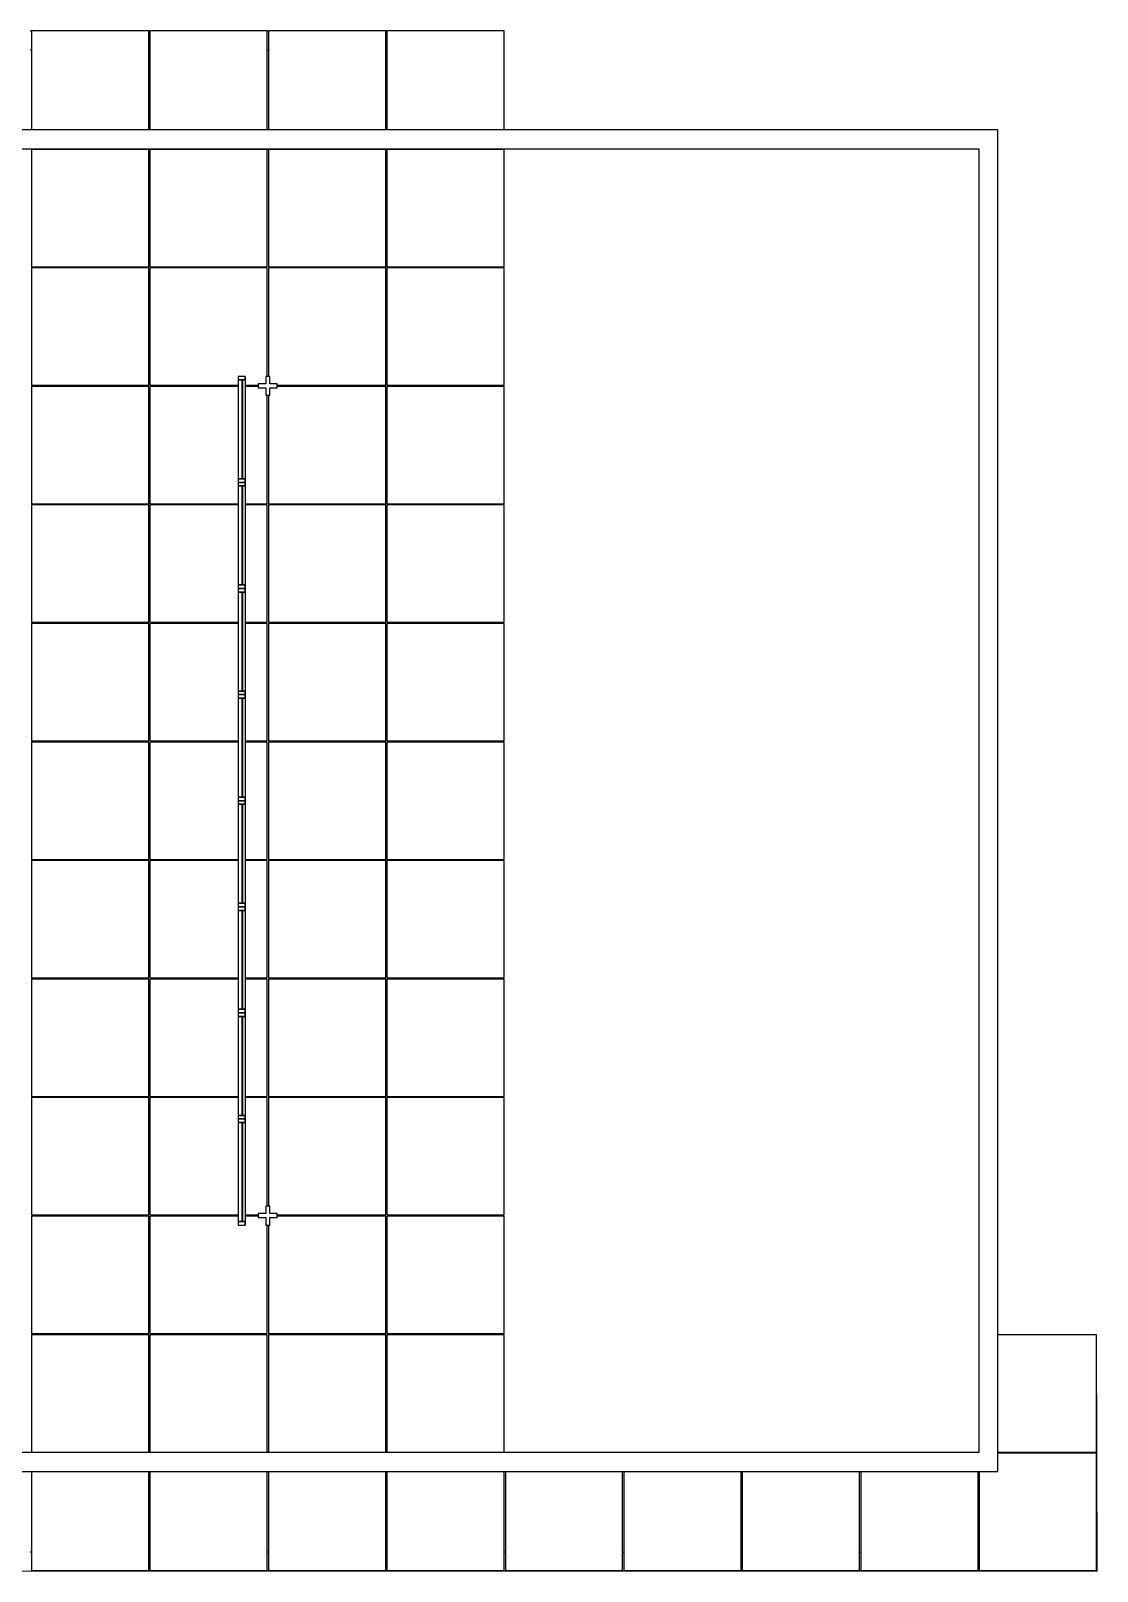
# Model space of a CAD drawing. Extents: x 47005 to 99000, y -15995 to 6160.
# Drawn here: x 90000 to 99000, y -12000 to 995 of the extents above; entities that cross this region are included whole.
import ezdxf

# ---------------------------------------------------------------- set-up
doc = ezdxf.new("R2010")
doc.units = 0
doc.layers.get('0').update_dxf_attribs({"linetype": 'continuous'})

# ---------------------------------------------------------------- blocks, each defined once
blk = doc.blocks.new('SHAPE2DVIEW')
at = {"color": 0}
for p, q in [((89995, 995), (90005, 995)), ((90995, 995), (90005, 995)), ((90005, 995), (90005, 160)), ((90995, 160), (90995, 995)), ((90995, 995), (91005, 995)), ((91995, 995), (91005, 995)), ((91005, 995), (91005, 160)), ((91995, 160), (91995, 995)), ((91995, 995), (92005, 995)), ((92995, 995), (92005, 995)), ((92005, 995), (92005, 160)), ((92995, 160), (92995, 995)), ((92995, 995), (93005, 995)), ((93995, 995), (93005, 995)), ((93005, 995), (93005, 160)), ((93995, 160), (93995, 995)), ((89995, 835), (90005, 835)), ((90995, 835), (91005, 835)), ((91995, 835), (92005, 835)), ((92995, 835), (93005, 835)), ((98160, 160), (84800, 160)), ((98160, -11160), (98160, 160)), ((84800, 0), (98000, 0)), ((98000, 0), (98000, -11000)), ((90995, -5), (90005, -5)), ((90005, -5), (90005, -995)), ((90995, -995), (90995, -5)), ((91995, -5), (91005, -5)), ((91005, -5), (91005, -995)), ((91995, -995), (91995, -5)), ((92995, -5), (92005, -5)), ((92005, -5), (92005, -995)), ((92995, -995), (92995, -5)), ((93995, -5), (93005, -5)), ((93005, -5), (93005, -995)), ((93995, -995), (93995, -5)), ((90005, -995), (90995, -995)), ((90995, -1005), (90005, -1005)), ((90005, -1005), (90005, -1995)), ((90995, -1995), (90995, -1005)), ((91005, -995), (91995, -995)), ((91995, -1005), (91005, -1005)), ((91005, -1005), (91005, -1995)), ((91995, -1920), (91995, -1005)), ((92005, -995), (92995, -995)), ((92995, -1005), (92005, -1005)), ((92005, -1005), (92005, -1920)), ((92995, -1995), (92995, -1005)), ((93005, -995), (93995, -995)), ((93995, -1005), (93005, -1005)), ((93005, -1005), (93005, -1995)), ((93995, -1995), (93995, -1005)), ((91810, -1920), (91750, -1920)), ((91750, -1920), (91750, -1950)), ((91810, -1920), (91810, -1950)), ((91983, -1920), (91983, -1982)), ((92018, -1920), (91983, -1920)), ((92018, -1982), (92018, -1920)), ((90005, -1995), (90995, -1995)), ((90995, -2005), (90005, -2005)), ((90005, -2005), (90005, -2995)), ((90995, -2995), (90995, -2005)), ((91005, -1995), (91750, -1995)), ((91750, -2005), (91005, -2005)), ((91005, -2005), (91005, -2995)), ((91750, -1950), (91750, -2785)), ((91810, -1950), (91750, -1950)), ((91786, -1950), (91780, -1950)), ((91780, -1950), (91780, -2785)), ((91786, -1950), (91786, -2785)), ((91810, -1950), (91810, -2785)), ((91810, -1995), (91920, -1995)), ((91920, -2005), (91810, -2005)), ((91983, -1982), (91920, -1982)), ((91920, -1982), (91920, -2017)), ((91920, -2017), (91983, -2017)), ((91983, -2017), (91983, -2080)), ((92080, -1982), (92018, -1982)), ((92018, -2080), (92018, -2017)), ((92018, -2017), (92080, -2017)), ((92080, -2017), (92080, -1982)), ((92080, -1995), (92995, -1995)), ((92995, -2005), (92080, -2005)), ((92995, -2995), (92995, -2005)), ((93005, -1995), (93995, -1995)), ((93995, -2005), (93005, -2005)), ((93005, -2005), (93005, -2995)), ((93995, -2995), (93995, -2005)), ((91983, -2080), (92018, -2080)), ((91995, -2995), (91995, -2080)), ((92005, -2080), (92005, -2995)), ((91750, -2785), (91750, -2815)), ((91750, -2785), (91810, -2785)), ((91750, -2815), (91810, -2815)), ((91810, -2815), (91750, -2815)), ((91750, -2815), (91750, -2845)), ((91750, -2845), (91750, -3680)), ((91810, -2845), (91750, -2845)), ((91780, -2785), (91786, -2785)), ((91786, -2845), (91780, -2845)), ((91780, -2845), (91780, -3680)), ((91786, -2845), (91786, -3680)), ((91810, -2785), (91810, -2815)), ((91810, -2815), (91810, -2845)), ((91810, -2845), (91810, -3680)), ((90005, -2995), (90995, -2995)), ((90995, -3005), (90005, -3005)), ((90005, -3005), (90005, -3995)), ((90995, -3995), (90995, -3005)), ((91005, -2995), (91750, -2995)), ((91750, -3005), (91005, -3005)), ((91005, -3005), (91005, -3995)), ((91810, -2995), (91995, -2995)), ((91995, -3005), (91810, -3005)), ((91995, -3995), (91995, -3005)), ((92005, -2995), (92995, -2995)), ((92995, -3005), (92005, -3005)), ((92005, -3005), (92005, -3995)), ((92995, -3995), (92995, -3005)), ((93005, -2995), (93995, -2995)), ((93995, -3005), (93005, -3005)), ((93005, -3005), (93005, -3995)), ((93995, -3995), (93995, -3005)), ((91750, -3680), (91750, -3710)), ((91750, -3680), (91810, -3680)), ((91750, -3710), (91810, -3710)), ((91810, -3710), (91750, -3710)), ((91750, -3710), (91750, -3740)), ((91750, -3740), (91750, -4575)), ((91810, -3740), (91750, -3740)), ((91780, -3680), (91786, -3680)), ((91786, -3740), (91780, -3740)), ((91780, -3740), (91780, -4575)), ((91786, -3740), (91786, -4575)), ((91810, -3680), (91810, -3710)), ((91810, -3710), (91810, -3740)), ((91810, -3740), (91810, -4575)), ((90005, -3995), (90995, -3995)), ((90995, -4005), (90005, -4005)), ((90005, -4005), (90005, -4995)), ((90995, -4995), (90995, -4005)), ((91005, -3995), (91750, -3995)), ((91750, -4005), (91005, -4005)), ((91005, -4005), (91005, -4995)), ((91810, -3995), (91995, -3995)), ((91995, -4005), (91810, -4005)), ((91995, -4995), (91995, -4005)), ((92005, -3995), (92995, -3995)), ((92995, -4005), (92005, -4005)), ((92005, -4005), (92005, -4995)), ((92995, -4995), (92995, -4005)), ((93005, -3995), (93995, -3995)), ((93995, -4005), (93005, -4005)), ((93005, -4005), (93005, -4995)), ((93995, -4995), (93995, -4005)), ((91750, -4575), (91750, -4605)), ((91750, -4575), (91810, -4575)), ((91750, -4605), (91810, -4605)), ((91810, -4605), (91750, -4605)), ((91750, -4605), (91750, -4635)), ((91750, -4635), (91750, -5470)), ((91810, -4635), (91750, -4635)), ((91780, -4575), (91786, -4575)), ((91786, -4635), (91780, -4635)), ((91780, -4635), (91780, -5470)), ((91786, -4635), (91786, -5470)), ((91810, -4575), (91810, -4605)), ((91810, -4605), (91810, -4635)), ((91810, -4635), (91810, -5470)), ((90005, -4995), (90995, -4995)), ((90995, -5005), (90005, -5005)), ((90005, -5005), (90005, -5995)), ((90995, -5995), (90995, -5005)), ((91005, -4995), (91750, -4995)), ((91750, -5005), (91005, -5005)), ((91005, -5005), (91005, -5995)), ((91810, -4995), (91995, -4995)), ((91995, -5005), (91810, -5005)), ((91995, -5995), (91995, -5005)), ((92005, -4995), (92995, -4995)), ((92995, -5005), (92005, -5005)), ((92005, -5005), (92005, -5995)), ((92995, -5995), (92995, -5005)), ((93005, -4995), (93995, -4995)), ((93995, -5005), (93005, -5005)), ((93005, -5005), (93005, -5995)), ((93995, -5995), (93995, -5005)), ((91750, -5470), (91750, -5500)), ((91750, -5470), (91810, -5470)), ((91750, -5500), (91810, -5500)), ((91810, -5500), (91750, -5500)), ((91750, -5500), (91750, -5530)), ((91750, -5530), (91750, -6365)), ((91810, -5530), (91750, -5530)), ((91780, -5470), (91786, -5470)), ((91786, -5530), (91780, -5530)), ((91780, -5530), (91780, -6365)), ((91786, -5530), (91786, -6365)), ((91810, -5470), (91810, -5500)), ((91810, -5500), (91810, -5530)), ((91810, -5530), (91810, -6365)), ((90005, -5995), (90995, -5995)), ((90995, -6005), (90005, -6005)), ((90005, -6005), (90005, -6995)), ((90995, -6995), (90995, -6005)), ((91005, -5995), (91750, -5995)), ((91750, -6005), (91005, -6005)), ((91005, -6005), (91005, -6995)), ((91810, -5995), (91995, -5995)), ((91995, -6005), (91810, -6005)), ((91995, -6995), (91995, -6005)), ((92005, -5995), (92995, -5995)), ((92995, -6005), (92005, -6005)), ((92005, -6005), (92005, -6995)), ((92995, -6995), (92995, -6005)), ((93005, -5995), (93995, -5995)), ((93995, -6005), (93005, -6005)), ((93005, -6005), (93005, -6995)), ((93995, -6995), (93995, -6005)), ((91750, -6365), (91750, -6395)), ((91750, -6365), (91810, -6365)), ((91780, -6365), (91786, -6365)), ((91810, -6365), (91810, -6395)), ((91750, -6395), (91810, -6395)), ((91810, -6395), (91750, -6395)), ((91750, -6395), (91750, -6425)), ((91750, -6425), (91750, -7260)), ((91810, -6425), (91750, -6425)), ((91786, -6425), (91780, -6425)), ((91780, -6425), (91780, -7260)), ((91786, -6425), (91786, -7260)), ((91810, -6395), (91810, -6425)), ((91810, -6425), (91810, -7260)), ((90005, -6995), (90995, -6995)), ((90995, -7005), (90005, -7005)), ((90005, -7005), (90005, -7995)), ((90995, -7995), (90995, -7005)), ((91005, -6995), (91750, -6995)), ((91750, -7005), (91005, -7005)), ((91005, -7005), (91005, -7995)), ((91810, -6995), (91995, -6995)), ((91995, -7005), (91810, -7005)), ((91995, -7995), (91995, -7005)), ((92005, -6995), (92995, -6995)), ((92995, -7005), (92005, -7005)), ((92005, -7005), (92005, -7995)), ((92995, -7995), (92995, -7005)), ((93005, -6995), (93995, -6995)), ((93995, -7005), (93005, -7005)), ((93005, -7005), (93005, -7995)), ((93995, -7995), (93995, -7005)), ((91750, -7260), (91750, -7290)), ((91750, -7260), (91810, -7260)), ((91780, -7260), (91786, -7260)), ((91810, -7260), (91810, -7290)), ((91810, -7290), (91750, -7290)), ((91750, -7290), (91750, -7320)), ((91750, -7290), (91810, -7290)), ((91750, -7320), (91750, -8155)), ((91810, -7320), (91750, -7320)), ((91786, -7320), (91780, -7320)), ((91780, -7320), (91780, -8155)), ((91786, -7320), (91786, -8155)), ((91810, -7290), (91810, -7320)), ((91810, -7320), (91810, -8155)), ((90005, -7995), (90995, -7995)), ((90995, -8005), (90005, -8005)), ((90005, -8005), (90005, -8995)), ((90995, -8995), (90995, -8005)), ((91005, -7995), (91750, -7995)), ((91750, -8005), (91005, -8005)), ((91005, -8005), (91005, -8995)), ((91810, -7995), (91995, -7995)), ((91995, -8005), (91810, -8005)), ((91995, -8920), (91995, -8005)), ((92005, -7995), (92995, -7995)), ((92995, -8005), (92005, -8005)), ((92005, -8005), (92005, -8920)), ((92995, -8995), (92995, -8005)), ((93005, -7995), (93995, -7995)), ((93995, -8005), (93005, -8005)), ((93005, -8005), (93005, -8995)), ((93995, -8995), (93995, -8005)), ((91750, -8155), (91750, -8185)), ((91750, -8155), (91810, -8155)), ((91750, -8185), (91810, -8185)), ((91810, -8185), (91750, -8185)), ((91750, -8185), (91750, -8215)), ((91780, -8155), (91786, -8155)), ((91810, -8155), (91810, -8185)), ((91810, -8185), (91810, -8215)), ((91750, -8215), (91750, -9050)), ((91810, -8215), (91750, -8215)), ((91786, -8215), (91780, -8215)), ((91780, -8215), (91780, -9050)), ((91786, -8215), (91786, -9050)), ((91810, -8215), (91810, -9050)), ((91983, -8920), (91983, -8982)), ((92018, -8920), (91983, -8920)), ((92018, -8982), (92018, -8920)), ((90005, -8995), (90995, -8995)), ((90995, -9005), (90005, -9005)), ((90005, -9005), (90005, -9995)), ((90995, -9995), (90995, -9005)), ((91005, -8995), (91750, -8995)), ((91750, -9005), (91005, -9005)), ((91005, -9005), (91005, -9995)), ((91750, -9050), (91750, -9080)), ((91750, -9050), (91810, -9050)), ((91750, -9080), (91810, -9080)), ((91780, -9050), (91786, -9050)), ((91810, -8995), (91920, -8995)), ((91920, -9005), (91810, -9005)), ((91810, -9050), (91810, -9080)), ((91983, -8982), (91920, -8982)), ((91920, -8982), (91920, -9017)), ((91920, -9017), (91983, -9017)), ((91983, -9017), (91983, -9080)), ((91983, -9080), (92018, -9080)), ((91995, -9995), (91995, -9080)), ((92005, -9080), (92005, -9995)), ((92080, -8982), (92018, -8982)), ((92018, -9080), (92018, -9017)), ((92018, -9017), (92080, -9017)), ((92080, -9017), (92080, -8982)), ((92080, -8995), (92995, -8995)), ((92995, -9005), (92080, -9005)), ((92995, -9995), (92995, -9005)), ((93005, -8995), (93995, -8995)), ((93995, -9005), (93005, -9005)), ((93005, -9005), (93005, -9995)), ((93995, -9995), (93995, -9005)), ((90005, -9995), (90995, -9995)), ((90995, -10005), (90005, -10005)), ((90005, -10005), (90005, -10995)), ((90995, -10995), (90995, -10005)), ((91005, -9995), (91995, -9995)), ((91995, -10005), (91005, -10005)), ((91005, -10005), (91005, -10995)), ((91995, -10995), (91995, -10005)), ((92005, -9995), (92995, -9995)), ((92995, -10005), (92005, -10005)), ((92005, -10005), (92005, -10995)), ((92995, -10995), (92995, -10005)), ((93005, -9995), (93995, -9995)), ((93995, -10005), (93005, -10005)), ((93005, -10005), (93005, -10995)), ((93995, -10995), (93995, -10005)), ((98995, -10005), (98160, -10005)), ((99000, -12000), (98995, -10005)), ((98995, -10995), (98995, -10005)), ((98000, -11000), (88333, -11000)), ((90005, -10995), (90995, -10995)), ((91005, -10995), (91995, -10995)), ((92005, -10995), (92995, -10995)), ((93005, -10995), (93995, -10995)), ((98160, -10995), (98995, -10995)), ((98995, -11005), (98160, -11005)), ((98838, -11005), (98837, -10995)), ((98995, -11995), (98995, -11005)), ((88333, -11160), (98160, -11160)), ((90005, -11160), (90005, -11995)), ((90995, -11995), (90995, -11160)), ((91005, -11160), (91005, -11995)), ((91995, -11995), (91995, -11160)), ((92005, -11160), (92005, -11995)), ((92995, -11995), (92995, -11160)), ((93005, -11160), (93005, -11995)), ((93995, -11995), (93995, -11160)), ((94005, -11160), (94005, -11995)), ((94995, -11995), (94995, -11160)), ((95005, -11160), (95005, -11995)), ((95995, -11995), (95995, -11160)), ((96005, -11160), (96005, -11995)), ((96995, -11995), (96995, -11160)), ((97005, -11160), (97005, -11995)), ((97995, -11995), (97995, -11160)), ((98005, -11160), (98005, -11995)), ((89995, -11837), (90005, -11837)), ((90995, -11838), (91005, -11838)), ((91995, -11838), (92005, -11838)), ((92995, -11838), (93005, -11838)), ((93995, -11838), (94005, -11838)), ((94995, -11839), (95005, -11839)), ((95995, -11839), (96005, -11839)), ((96995, -11839), (97005, -11839)), ((97995, -11840), (98005, -11840)), ((82995, -11995), (99000, -12000)), ((90005, -11995), (90995, -11995)), ((91005, -11995), (91995, -11995)), ((92005, -11995), (92995, -11995)), ((93005, -11995), (93995, -11995)), ((94005, -11995), (94995, -11995)), ((95005, -11995), (95995, -11995)), ((96005, -11995), (96995, -11995)), ((97005, -11995), (97995, -11995)), ((98005, -11995), (98995, -11995))]:
    blk.add_line(p, q, dxfattribs=at)
blk = doc.blocks.new('SHAPE2DVIEW001')
at = {"color": 0}
for p, q in [((98160, 160), (84800, 160)), ((98160, -11160), (98160, 160)), ((84800, 0), (98000, 0)), ((98000, 0), (98000, -11000)), ((91810, -1920), (91750, -1920)), ((91750, -1920), (91750, -1950)), ((91810, -1950), (91810, -1920)), ((92018, -1920), (91983, -1920)), ((91983, -1920), (91983, -1982)), ((92018, -1982), (92018, -1920)), ((91750, -1950), (91810, -1950)), ((91780, -1950), (91780, -2785)), ((91786, -1950), (91780, -1950)), ((91786, -2785), (91786, -1950)), ((91983, -1982), (91920, -1982)), ((91920, -1982), (91920, -2017)), ((91920, -2017), (91983, -2017)), ((91983, -2017), (91983, -2080)), ((92080, -1982), (92018, -1982)), ((92018, -2080), (92018, -2017)), ((92018, -2017), (92080, -2017)), ((92080, -2017), (92080, -1982)), ((91983, -2080), (92018, -2080)), ((91750, -2785), (91750, -2815)), ((91810, -2785), (91750, -2785)), ((91750, -2815), (91810, -2815)), ((91810, -2815), (91750, -2815)), ((91750, -2815), (91750, -2845)), ((91750, -2845), (91810, -2845)), ((91780, -2785), (91786, -2785)), ((91780, -2845), (91780, -3680)), ((91786, -2845), (91780, -2845)), ((91786, -3680), (91786, -2845)), ((91810, -2815), (91810, -2785)), ((91810, -2845), (91810, -2815)), ((91750, -3680), (91750, -3710)), ((91810, -3680), (91750, -3680)), ((91750, -3710), (91810, -3710)), ((91810, -3710), (91750, -3710)), ((91750, -3710), (91750, -3740)), ((91750, -3740), (91810, -3740)), ((91780, -3680), (91786, -3680)), ((91780, -3740), (91780, -4575)), ((91786, -3740), (91780, -3740)), ((91786, -4575), (91786, -3740)), ((91810, -3710), (91810, -3680)), ((91810, -3740), (91810, -3710)), ((91750, -4575), (91750, -4605)), ((91810, -4575), (91750, -4575)), ((91750, -4605), (91810, -4605)), ((91810, -4605), (91750, -4605)), ((91750, -4605), (91750, -4635)), ((91750, -4635), (91810, -4635)), ((91780, -4575), (91786, -4575)), ((91780, -4635), (91780, -5470)), ((91786, -4635), (91780, -4635)), ((91786, -5470), (91786, -4635)), ((91810, -4605), (91810, -4575)), ((91810, -4635), (91810, -4605)), ((91750, -5470), (91750, -5500)), ((91810, -5470), (91750, -5470)), ((91750, -5500), (91810, -5500)), ((91810, -5500), (91750, -5500)), ((91750, -5500), (91750, -5530)), ((91750, -5530), (91810, -5530)), ((91780, -5470), (91786, -5470)), ((91780, -5530), (91780, -6365)), ((91786, -5530), (91780, -5530)), ((91786, -6365), (91786, -5530)), ((91810, -5500), (91810, -5470)), ((91810, -5530), (91810, -5500)), ((91750, -6365), (91750, -6395)), ((91810, -6365), (91750, -6365)), ((91780, -6365), (91786, -6365)), ((91810, -6395), (91810, -6365)), ((91750, -6395), (91810, -6395)), ((91810, -6395), (91750, -6395)), ((91750, -6395), (91750, -6425)), ((91750, -6425), (91810, -6425)), ((91780, -6425), (91780, -7260)), ((91786, -6425), (91780, -6425)), ((91786, -7260), (91786, -6425)), ((91810, -6425), (91810, -6395)), ((91750, -7260), (91750, -7290)), ((91810, -7260), (91750, -7260)), ((91780, -7260), (91786, -7260)), ((91810, -7290), (91810, -7260)), ((91810, -7290), (91750, -7290)), ((91750, -7290), (91750, -7320)), ((91750, -7290), (91810, -7290)), ((91750, -7320), (91810, -7320)), ((91780, -7320), (91780, -8155)), ((91786, -7320), (91780, -7320)), ((91786, -8155), (91786, -7320)), ((91810, -7320), (91810, -7290)), ((91750, -8155), (91750, -8185)), ((91810, -8155), (91750, -8155)), ((91750, -8185), (91810, -8185)), ((91810, -8185), (91750, -8185)), ((91750, -8185), (91750, -8215)), ((91780, -8155), (91786, -8155)), ((91810, -8185), (91810, -8155)), ((91810, -8215), (91810, -8185)), ((91750, -8215), (91810, -8215)), ((91780, -8215), (91780, -9050)), ((91786, -8215), (91780, -8215)), ((91786, -9050), (91786, -8215)), ((92018, -8920), (91983, -8920)), ((91983, -8920), (91983, -8982)), ((92018, -8982), (92018, -8920)), ((91750, -9050), (91750, -9080)), ((91810, -9050), (91750, -9050)), ((91750, -9080), (91810, -9080)), ((91780, -9050), (91786, -9050)), ((91810, -9080), (91810, -9050)), ((91983, -8982), (91920, -8982)), ((91920, -8982), (91920, -9017)), ((91920, -9017), (91983, -9017)), ((91983, -9017), (91983, -9080)), ((91983, -9080), (92018, -9080)), ((92080, -8982), (92018, -8982)), ((92018, -9080), (92018, -9017)), ((92018, -9017), (92080, -9017)), ((92080, -9017), (92080, -8982)), ((98000, -11000), (88333, -11000)), ((88333, -11160), (98160, -11160))]:
    blk.add_line(p, q, dxfattribs=at)

msp = doc.modelspace()

# ---------------------------------------------------------------- block references
at = {"color": 0}
for name in ['SHAPE2DVIEW', 'SHAPE2DVIEW001']:
    msp.add_blockref(name, (0, 0), dxfattribs=at)

doc.saveas('drawing.dxf')
